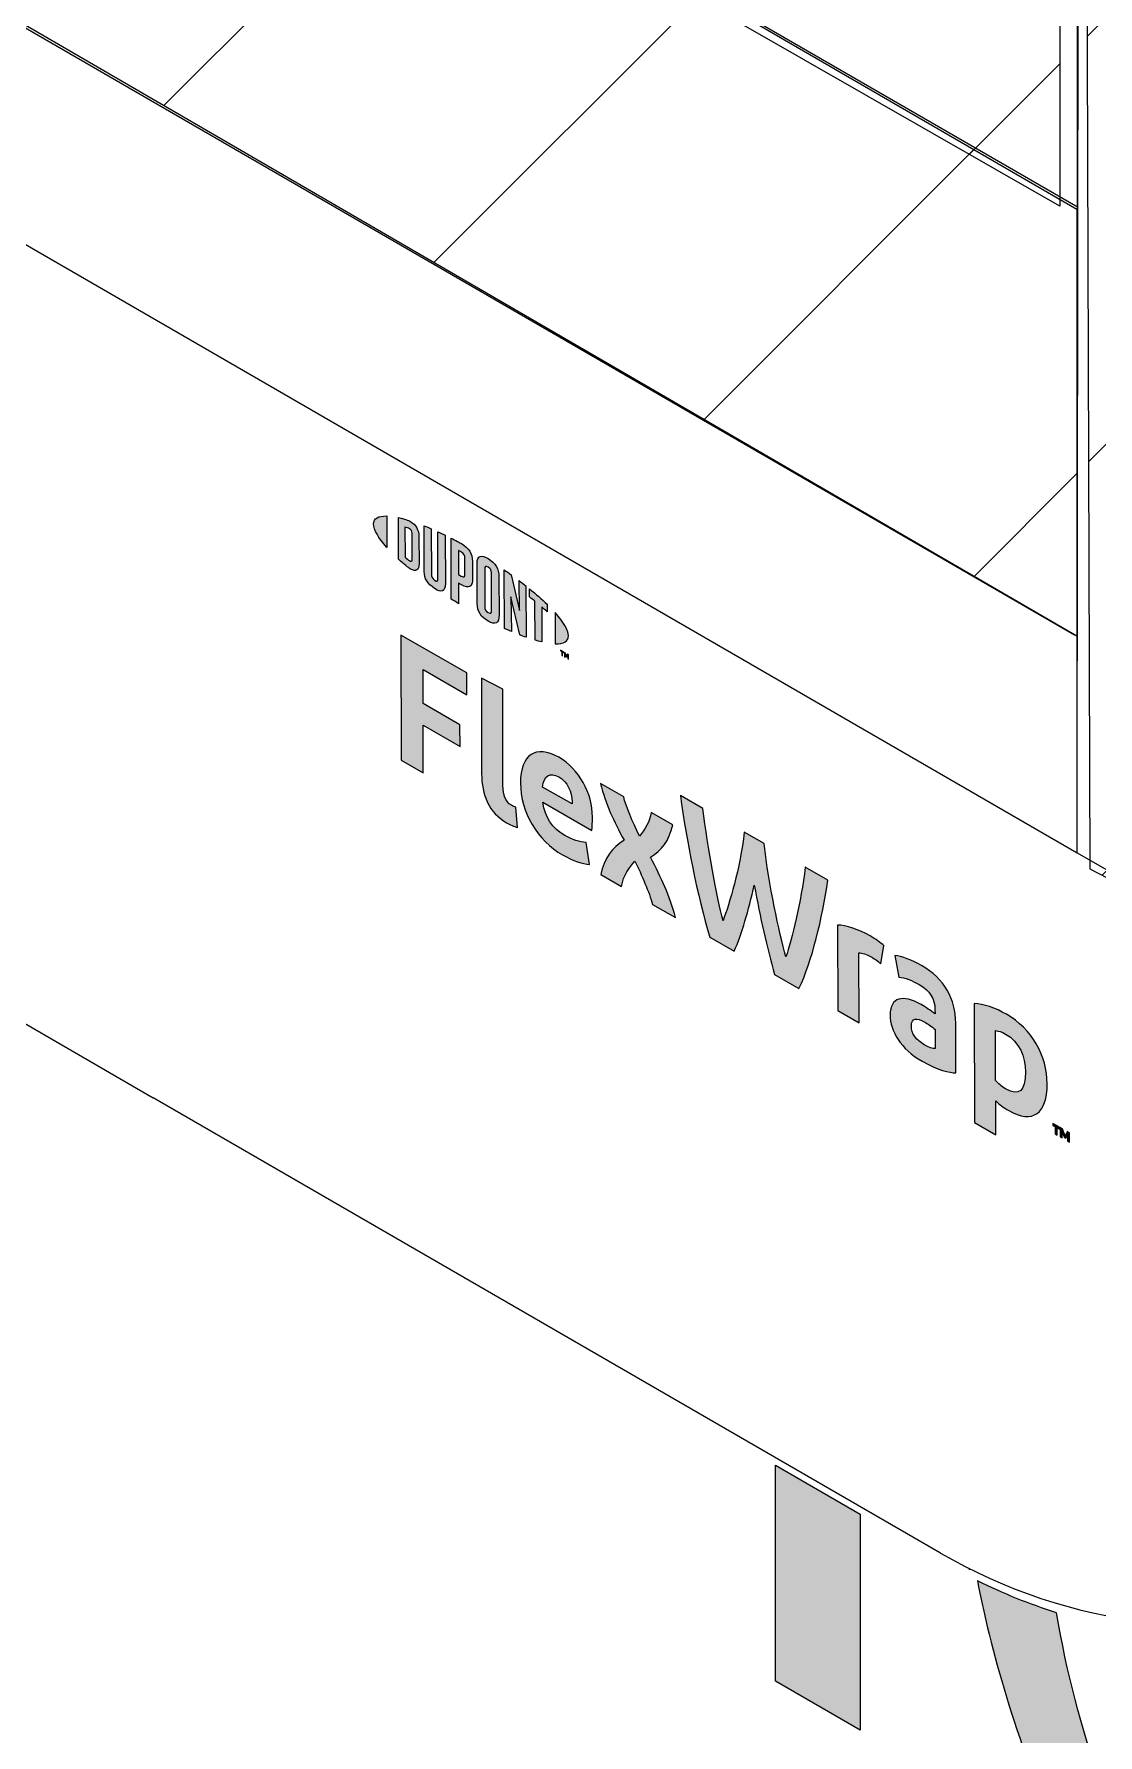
# Model space of a CAD drawing. Extents: x -1392 to 5791, y -3809 to 1722.
# Drawn here: x -172.2 to -136.9, y -1890.6 to -1834.3 of the extents above; entities that cross this region are included whole.
import ezdxf

# ---------------------------------------------------------------- set-up
doc = ezdxf.new("R2010")
doc.units = 0
doc.header["$MEASUREMENT"] = 0
for name, color, linetype, lineweight in [('G-ANNO-TTLB', 7, 'Continuous', 0), ('Layer 12', 7, 'Continuous', 0), ('TYVEK', 7, 'Continuous', 0), ('X-REF - TRACED', 7, 'Continuous', 0)]:
    doc.layers.add(name, color=color, linetype=linetype, lineweight=lineweight)
pattern_1 = [(45, (0, 0), (-7.071067, 7.07107), [])]

# ---------------------------------------------------------------- blocks, each defined once
blk = doc.blocks.new('Block_497')
at = {"layer": 'TYVEK', "true_color": 0x003b71, "transparency": 33554687}
h = blk.add_hatch(color=156, dxfattribs=at)
h.dxf.hatch_style = 2
edge = h.paths.add_edge_path()
edge.add_spline(control_points=[(-160.001, -1858.31), (-160.001, -1858.31), (-160.011, -1854.169), (-160.011, -1854.169), (-160.011, -1854.169), (-157.826, -1855.423), (-157.826, -1855.423), (-157.826, -1855.423), (-157.824, -1856.145), (-157.824, -1856.145), (-157.824, -1856.145), (-159.276, -1855.312), (-159.276, -1855.312), (-159.276, -1855.312), (-159.273, -1856.436), (-159.273, -1856.436), (-159.273, -1856.436), (-158.052, -1857.137), (-158.052, -1857.137), (-158.052, -1857.137), (-158.05, -1857.858), (-158.05, -1857.858), (-158.05, -1857.858), (-159.271, -1857.157), (-159.271, -1857.157), (-159.271, -1857.157), (-159.267, -1858.731), (-159.267, -1858.731), (-159.267, -1858.731), (-160.001, -1858.31), (-160.001, -1858.31)], knot_values=[0, 0, 0, 0, 1, 1, 1, 2, 2, 2, 3, 3, 3, 4, 4, 4, 5, 5, 5, 6, 6, 6, 7, 7, 7, 8, 8, 8, 9, 9, 9, 10, 10, 10, 10], degree=3, periodic=0)
h = blk.add_hatch(color=156, dxfattribs=at)
h.dxf.hatch_style = 2
edge = h.paths.add_edge_path()
edge.add_spline(control_points=[(-156.628, -1859.153), (-156.627, -1859.473), (-156.555, -1859.685), (-156.35, -1859.803), (-156.298, -1859.833), (-156.247, -1859.856), (-156.201, -1859.871), (-156.201, -1859.871), (-156.148, -1860.545), (-156.148, -1860.545), (-156.245, -1860.513), (-156.404, -1860.445), (-156.507, -1860.386), (-157.097, -1860.048), (-157.334, -1859.468), (-157.336, -1858.759), (-157.336, -1858.759), (-157.344, -1855.6), (-157.344, -1855.6), (-157.344, -1855.6), (-156.636, -1855.959), (-156.636, -1855.959), (-156.636, -1855.959), (-156.628, -1859.153), (-156.628, -1859.153)], knot_values=[0, 0, 0, 0, 1, 1, 1, 2, 2, 2, 3, 3, 3, 4, 4, 4, 5, 5, 5, 6, 6, 6, 7, 7, 7, 8, 8, 8, 8], degree=3, periodic=0)
h = blk.add_hatch(color=156, dxfattribs=at)
h.dxf.hatch_style = 2
edge = h.paths.add_edge_path()
edge.add_spline(control_points=[(-155.316, -1859.203), (-155.316, -1859.203), (-154.342, -1859.763), (-154.342, -1859.763), (-154.342, -1859.763), (-154.342, -1859.692), (-154.342, -1859.692), (-154.343, -1859.361), (-154.497, -1859.03), (-154.779, -1858.868), (-155.077, -1858.697), (-155.271, -1858.827), (-155.316, -1859.203)], knot_values=[0, 0, 0, 0, 1, 1, 1, 2, 2, 2, 3, 3, 3, 4, 4, 4, 4], degree=3, periodic=0)
edge = h.paths.add_edge_path()
edge.add_spline(control_points=[(-153.758, -1861.764), (-153.983, -1861.753), (-154.317, -1861.644), (-154.655, -1861.45), (-155.481, -1860.975), (-156.047, -1860.048), (-156.049, -1859.066), (-156.052, -1858.125), (-155.535, -1857.784), (-154.781, -1858.217), (-154.109, -1858.603), (-153.666, -1859.406), (-153.664, -1860.199), (-153.664, -1860.376), (-153.674, -1860.524), (-153.684, -1860.637), (-153.684, -1860.637), (-155.305, -1859.706), (-155.305, -1859.706), (-155.237, -1860.218), (-154.995, -1860.569), (-154.585, -1860.805), (-154.334, -1860.949), (-154.093, -1861.022), (-153.872, -1861.042), (-153.872, -1861.042), (-153.758, -1861.764), (-153.758, -1861.764)], knot_values=[0, 0, 0, 0, 1, 1, 1, 2, 2, 2, 3, 3, 3, 4, 4, 4, 5, 5, 5, 6, 6, 6, 7, 7, 7, 8, 8, 8, 9, 9, 9, 9], degree=3, periodic=0)
h = blk.add_hatch(color=156, dxfattribs=at)
h.dxf.hatch_style = 2
edge = h.paths.add_edge_path()
edge.add_spline(control_points=[(-152.617, -1860.965), (-152.962, -1860.33), (-153.235, -1859.766), (-153.396, -1859.083), (-153.396, -1859.083), (-152.631, -1859.522), (-152.631, -1859.522), (-152.564, -1859.827), (-152.337, -1860.358), (-152.111, -1860.825), (-151.922, -1860.609), (-151.758, -1860.354), (-151.723, -1860.043), (-151.723, -1860.043), (-151.005, -1860.456), (-151.005, -1860.456), (-151.137, -1860.994), (-151.361, -1861.297), (-151.745, -1861.531), (-151.375, -1862.222), (-151.122, -1862.781), (-150.91, -1863.529), (-150.91, -1863.529), (-151.675, -1863.09), (-151.675, -1863.09), (-151.783, -1862.697), (-152.041, -1862.106), (-152.257, -1861.657), (-152.451, -1861.87), (-152.635, -1862.119), (-152.706, -1862.498), (-152.706, -1862.498), (-153.393, -1862.103), (-153.393, -1862.103), (-153.267, -1861.561), (-153.027, -1861.227), (-152.617, -1860.965)], knot_values=[0, 0, 0, 0, 1, 1, 1, 2, 2, 2, 3, 3, 3, 4, 4, 4, 5, 5, 5, 6, 6, 6, 7, 7, 7, 8, 8, 8, 9, 9, 9, 10, 10, 10, 11, 11, 11, 12, 12, 12, 12], degree=3, periodic=0)
h = blk.add_hatch(color=156, dxfattribs=at)
h.dxf.hatch_style = 2
edge = h.paths.add_edge_path()
edge.add_spline(control_points=[(-146.616, -1861.859), (-146.616, -1861.859), (-145.867, -1862.289), (-145.867, -1862.289), (-146.059, -1863.555), (-146.393, -1864.988), (-146.827, -1865.873), (-146.827, -1865.873), (-147.632, -1865.411), (-147.632, -1865.411), (-147.885, -1864.527), (-148.113, -1863.528), (-148.305, -1862.449), (-148.498, -1863.307), (-148.716, -1864.05), (-148.971, -1864.642), (-148.971, -1864.642), (-149.777, -1864.179), (-149.777, -1864.179), (-150.19, -1862.808), (-150.558, -1860.972), (-150.751, -1859.485), (-150.751, -1859.485), (-150.007, -1859.912), (-150.007, -1859.912), (-149.845, -1861.251), (-149.554, -1862.818), (-149.342, -1863.631), (-149.123, -1863.066), (-148.783, -1861.902), (-148.637, -1860.698), (-148.637, -1860.698), (-147.981, -1861.075), (-147.981, -1861.075), (-147.824, -1862.453), (-147.487, -1864.005), (-147.26, -1864.827), (-147.056, -1864.253), (-146.767, -1863.019), (-146.616, -1861.859)], knot_values=[0, 0, 0, 0, 1, 1, 1, 2, 2, 2, 3, 3, 3, 4, 4, 4, 5, 5, 5, 6, 6, 6, 7, 7, 7, 8, 8, 8, 9, 9, 9, 10, 10, 10, 11, 11, 11, 12, 12, 12, 13, 13, 13, 13], degree=3, periodic=0)
h = blk.add_hatch(color=156, dxfattribs=at)
h.dxf.hatch_style = 2
edge = h.paths.add_edge_path()
edge.add_spline(control_points=[(-144.474, -1864.134), (-144.29, -1864.24), (-144.115, -1864.364), (-144.012, -1864.452), (-144.012, -1864.452), (-144.113, -1865.062), (-144.113, -1865.062), (-144.201, -1864.976), (-144.308, -1864.903), (-144.416, -1864.841), (-144.606, -1864.732), (-144.734, -1864.7), (-144.842, -1864.697), (-144.842, -1864.697), (-144.836, -1867.016), (-144.836, -1867.016), (-144.836, -1867.016), (-145.544, -1866.609), (-145.544, -1866.609), (-145.544, -1866.609), (-145.551, -1863.776), (-145.551, -1863.776), (-145.274, -1863.775), (-144.844, -1863.922), (-144.474, -1864.134)], knot_values=[0, 0, 0, 0, 1, 1, 1, 2, 2, 2, 3, 3, 3, 4, 4, 4, 5, 5, 5, 6, 6, 6, 7, 7, 7, 8, 8, 8, 8], degree=3, periodic=0)
h = blk.add_hatch(color=156, dxfattribs=at)
h.dxf.hatch_style = 2
edge = h.paths.add_edge_path()
edge.add_spline(control_points=[(-142.319, -1867.864), (-142.319, -1867.864), (-142.32, -1867.231), (-142.32, -1867.231), (-142.438, -1867.134), (-142.561, -1867.046), (-142.685, -1866.975), (-142.921, -1866.84), (-143.105, -1866.84), (-143.104, -1867.118), (-143.104, -1867.366), (-142.949, -1867.585), (-142.678, -1867.741), (-142.524, -1867.829), (-142.395, -1867.868), (-142.319, -1867.864)], knot_values=[0, 0, 0, 0, 1, 1, 1, 2, 2, 2, 3, 3, 3, 4, 4, 4, 5, 5, 5, 5], degree=3, periodic=0)
edge = h.paths.add_edge_path()
edge.add_spline(control_points=[(-142.748, -1868.285), (-143.451, -1867.882), (-143.806, -1867.282), (-143.807, -1866.75), (-143.808, -1866.164), (-143.394, -1866.06), (-142.778, -1866.407), (-142.634, -1866.49), (-142.45, -1866.619), (-142.321, -1866.717), (-142.321, -1866.717), (-142.322, -1866.575), (-142.322, -1866.575), (-142.323, -1866.214), (-142.503, -1865.939), (-142.846, -1865.742), (-143.072, -1865.612), (-143.313, -1865.515), (-143.523, -1865.495), (-143.523, -1865.495), (-143.653, -1864.783), (-143.653, -1864.783), (-143.433, -1864.803), (-143.079, -1864.935), (-142.766, -1865.115), (-142.012, -1865.548), (-141.636, -1866.224), (-141.634, -1867.023), (-141.634, -1867.023), (-141.63, -1868.667), (-141.63, -1868.667), (-141.84, -1868.671), (-142.235, -1868.58), (-142.748, -1868.285)], knot_values=[0, 0, 0, 0, 1, 1, 1, 2, 2, 2, 3, 3, 3, 4, 4, 4, 5, 5, 5, 6, 6, 6, 7, 7, 7, 8, 8, 8, 9, 9, 9, 10, 10, 10, 11, 11, 11, 11], degree=3, periodic=0)
h = blk.add_hatch(color=156, dxfattribs=at)
h.dxf.hatch_style = 2
edge = h.paths.add_edge_path()
edge.add_spline(control_points=[(-139.984, -1869.199), (-139.533, -1869.458), (-139.323, -1869.259), (-139.325, -1868.65), (-139.326, -1868.117), (-139.522, -1867.651), (-139.989, -1867.383), (-140.117, -1867.309), (-140.209, -1867.285), (-140.317, -1867.271), (-140.317, -1867.271), (-140.313, -1868.927), (-140.313, -1868.927), (-140.215, -1869.031), (-140.133, -1869.113), (-139.984, -1869.199)], knot_values=[0, 0, 0, 0, 1, 1, 1, 2, 2, 2, 3, 3, 3, 4, 4, 4, 5, 5, 5, 5], degree=3, periodic=0)
edge = h.paths.add_edge_path()
edge.add_spline(control_points=[(-139.88, -1869.92), (-140.06, -1869.817), (-140.183, -1869.723), (-140.311, -1869.596), (-140.311, -1869.596), (-140.309, -1870.72), (-140.309, -1870.72), (-140.309, -1870.72), (-141.011, -1870.316), (-141.011, -1870.316), (-141.011, -1870.316), (-141.021, -1866.37), (-141.021, -1866.37), (-140.729, -1866.385), (-140.319, -1866.52), (-139.955, -1866.729), (-139.113, -1867.212), (-138.609, -1868.092), (-138.607, -1869.038), (-138.604, -1870.009), (-139.08, -1870.379), (-139.88, -1869.92)], knot_values=[0, 0, 0, 0, 1, 1, 1, 2, 2, 2, 3, 3, 3, 4, 4, 4, 5, 5, 5, 6, 6, 6, 7, 7, 7, 7], degree=3, periodic=0)
h = blk.add_hatch(color=156, dxfattribs=at)
h.dxf.hatch_style = 2
edge = h.paths.add_edge_path()
edge.add_spline(control_points=[(-138.099, -1870.525), (-138.072, -1870.612), (-138.048, -1870.679), (-138.016, -1870.75), (-137.986, -1870.714), (-137.965, -1870.674), (-137.94, -1870.616), (-137.94, -1870.616), (-137.866, -1870.659), (-137.866, -1870.659), (-137.866, -1870.659), (-137.865, -1870.964), (-137.865, -1870.964), (-137.865, -1870.964), (-137.93, -1870.928), (-137.93, -1870.928), (-137.93, -1870.928), (-137.93, -1870.787), (-137.93, -1870.787), (-137.93, -1870.787), (-137.927, -1870.741), (-137.927, -1870.741), (-137.947, -1870.775), (-137.972, -1870.809), (-137.993, -1870.835), (-137.993, -1870.835), (-138.042, -1870.807), (-138.042, -1870.807), (-138.065, -1870.755), (-138.089, -1870.691), (-138.111, -1870.632), (-138.111, -1870.632), (-138.108, -1870.684), (-138.108, -1870.684), (-138.108, -1870.684), (-138.107, -1870.825), (-138.107, -1870.825), (-138.107, -1870.825), (-138.172, -1870.789), (-138.172, -1870.789), (-138.172, -1870.789), (-138.172, -1870.483), (-138.172, -1870.483), (-138.172, -1870.483), (-138.099, -1870.525), (-138.099, -1870.525)], knot_values=[0, 0, 0, 0, 1, 1, 1, 2, 2, 2, 3, 3, 3, 4, 4, 4, 5, 5, 5, 6, 6, 6, 7, 7, 7, 8, 8, 8, 9, 9, 9, 10, 10, 10, 11, 11, 11, 12, 12, 12, 13, 13, 13, 14, 14, 14, 15, 15, 15, 15], degree=3, periodic=0)
edge = h.paths.add_edge_path()
edge.add_spline(control_points=[(-138.345, -1870.451), (-138.345, -1870.451), (-138.416, -1870.41), (-138.416, -1870.41), (-138.416, -1870.41), (-138.416, -1870.343), (-138.416, -1870.343), (-138.416, -1870.343), (-138.202, -1870.466), (-138.202, -1870.466), (-138.202, -1870.466), (-138.202, -1870.534), (-138.202, -1870.534), (-138.202, -1870.534), (-138.273, -1870.493), (-138.273, -1870.493), (-138.273, -1870.493), (-138.273, -1870.731), (-138.273, -1870.731), (-138.273, -1870.731), (-138.344, -1870.69), (-138.344, -1870.69), (-138.344, -1870.69), (-138.345, -1870.451), (-138.345, -1870.451)], knot_values=[0, 0, 0, 0, 1, 1, 1, 2, 2, 2, 3, 3, 3, 4, 4, 4, 5, 5, 5, 6, 6, 6, 7, 7, 7, 8, 8, 8, 8], degree=3, periodic=0)
at = {"layer": 'TYVEK'}
for points, knots in [([(-160.001, -1858.31), (-160.001, -1858.31), (-160.011, -1854.169), (-160.011, -1854.169), (-160.011, -1854.169), (-157.826, -1855.423), (-157.826, -1855.423), (-157.826, -1855.423), (-157.824, -1856.145), (-157.824, -1856.145), (-157.824, -1856.145), (-159.276, -1855.312), (-159.276, -1855.312), (-159.276, -1855.312), (-159.273, -1856.436), (-159.273, -1856.436), (-159.273, -1856.436), (-158.052, -1857.137), (-158.052, -1857.137), (-158.052, -1857.137), (-158.05, -1857.858), (-158.05, -1857.858), (-158.05, -1857.858), (-159.271, -1857.157), (-159.271, -1857.157), (-159.271, -1857.157), (-159.267, -1858.731), (-159.267, -1858.731), (-159.267, -1858.731), (-160.001, -1858.31), (-160.001, -1858.31)], [0, 0, 0, 0, 1, 1, 1, 2, 2, 2, 3, 3, 3, 4, 4, 4, 5, 5, 5, 6, 6, 6, 7, 7, 7, 8, 8, 8, 9, 9, 9, 10, 10, 10, 10]), ([(-156.628, -1859.153), (-156.627, -1859.473), (-156.555, -1859.685), (-156.35, -1859.803), (-156.298, -1859.833), (-156.247, -1859.856), (-156.201, -1859.871), (-156.201, -1859.871), (-156.148, -1860.545), (-156.148, -1860.545), (-156.245, -1860.513), (-156.404, -1860.445), (-156.507, -1860.386), (-157.097, -1860.048), (-157.334, -1859.468), (-157.336, -1858.759), (-157.336, -1858.759), (-157.344, -1855.6), (-157.344, -1855.6), (-157.344, -1855.6), (-156.636, -1855.959), (-156.636, -1855.959), (-156.636, -1855.959), (-156.628, -1859.153), (-156.628, -1859.153)], [0, 0, 0, 0, 1, 1, 1, 2, 2, 2, 3, 3, 3, 4, 4, 4, 5, 5, 5, 6, 6, 6, 7, 7, 7, 8, 8, 8, 8]), ([(-153.758, -1861.764), (-153.983, -1861.753), (-154.317, -1861.644), (-154.655, -1861.45), (-155.481, -1860.975), (-156.047, -1860.048), (-156.049, -1859.066), (-156.052, -1858.125), (-155.535, -1857.784), (-154.781, -1858.217), (-154.109, -1858.603), (-153.666, -1859.406), (-153.664, -1860.199), (-153.664, -1860.376), (-153.674, -1860.524), (-153.684, -1860.637), (-153.684, -1860.637), (-155.305, -1859.706), (-155.305, -1859.706), (-155.237, -1860.218), (-154.995, -1860.569), (-154.585, -1860.805), (-154.334, -1860.949), (-154.093, -1861.022), (-153.872, -1861.042), (-153.872, -1861.042), (-153.758, -1861.764), (-153.758, -1861.764)], [0, 0, 0, 0, 1, 1, 1, 2, 2, 2, 3, 3, 3, 4, 4, 4, 5, 5, 5, 6, 6, 6, 7, 7, 7, 8, 8, 8, 9, 9, 9, 9]), ([(-155.316, -1859.203), (-155.316, -1859.203), (-154.342, -1859.763), (-154.342, -1859.763), (-154.342, -1859.763), (-154.342, -1859.692), (-154.342, -1859.692), (-154.343, -1859.361), (-154.497, -1859.03), (-154.779, -1858.868), (-155.077, -1858.697), (-155.271, -1858.827), (-155.316, -1859.203)], [0, 0, 0, 0, 1, 1, 1, 2, 2, 2, 3, 3, 3, 4, 4, 4, 4]), ([(-152.617, -1860.965), (-152.962, -1860.33), (-153.235, -1859.766), (-153.396, -1859.083), (-153.396, -1859.083), (-152.631, -1859.522), (-152.631, -1859.522), (-152.564, -1859.827), (-152.337, -1860.358), (-152.111, -1860.825), (-151.922, -1860.609), (-151.758, -1860.354), (-151.723, -1860.043), (-151.723, -1860.043), (-151.005, -1860.456), (-151.005, -1860.456), (-151.137, -1860.994), (-151.361, -1861.297), (-151.745, -1861.531), (-151.375, -1862.222), (-151.122, -1862.781), (-150.91, -1863.529), (-150.91, -1863.529), (-151.675, -1863.09), (-151.675, -1863.09), (-151.783, -1862.697), (-152.041, -1862.106), (-152.257, -1861.657), (-152.451, -1861.87), (-152.635, -1862.119), (-152.706, -1862.498), (-152.706, -1862.498), (-153.393, -1862.103), (-153.393, -1862.103), (-153.267, -1861.561), (-153.027, -1861.227), (-152.617, -1860.965)], [0, 0, 0, 0, 1, 1, 1, 2, 2, 2, 3, 3, 3, 4, 4, 4, 5, 5, 5, 6, 6, 6, 7, 7, 7, 8, 8, 8, 9, 9, 9, 10, 10, 10, 11, 11, 11, 12, 12, 12, 12]), ([(-146.616, -1861.859), (-146.616, -1861.859), (-145.867, -1862.289), (-145.867, -1862.289), (-146.059, -1863.555), (-146.393, -1864.988), (-146.827, -1865.873), (-146.827, -1865.873), (-147.632, -1865.411), (-147.632, -1865.411), (-147.885, -1864.527), (-148.113, -1863.528), (-148.305, -1862.449), (-148.498, -1863.307), (-148.716, -1864.05), (-148.971, -1864.642), (-148.971, -1864.642), (-149.777, -1864.179), (-149.777, -1864.179), (-150.19, -1862.808), (-150.558, -1860.972), (-150.751, -1859.485), (-150.751, -1859.485), (-150.007, -1859.912), (-150.007, -1859.912), (-149.845, -1861.251), (-149.554, -1862.818), (-149.342, -1863.631), (-149.123, -1863.066), (-148.783, -1861.902), (-148.637, -1860.698), (-148.637, -1860.698), (-147.981, -1861.075), (-147.981, -1861.075), (-147.824, -1862.453), (-147.487, -1864.005), (-147.26, -1864.827), (-147.056, -1864.253), (-146.767, -1863.019), (-146.616, -1861.859)], [0, 0, 0, 0, 1, 1, 1, 2, 2, 2, 3, 3, 3, 4, 4, 4, 5, 5, 5, 6, 6, 6, 7, 7, 7, 8, 8, 8, 9, 9, 9, 10, 10, 10, 11, 11, 11, 12, 12, 12, 13, 13, 13, 13]), ([(-144.474, -1864.134), (-144.29, -1864.24), (-144.115, -1864.364), (-144.012, -1864.452), (-144.012, -1864.452), (-144.113, -1865.062), (-144.113, -1865.062), (-144.201, -1864.976), (-144.308, -1864.903), (-144.416, -1864.841), (-144.606, -1864.732), (-144.734, -1864.7), (-144.842, -1864.697), (-144.842, -1864.697), (-144.836, -1867.016), (-144.836, -1867.016), (-144.836, -1867.016), (-145.544, -1866.609), (-145.544, -1866.609), (-145.544, -1866.609), (-145.551, -1863.776), (-145.551, -1863.776), (-145.274, -1863.775), (-144.844, -1863.922), (-144.474, -1864.134)], [0, 0, 0, 0, 1, 1, 1, 2, 2, 2, 3, 3, 3, 4, 4, 4, 5, 5, 5, 6, 6, 6, 7, 7, 7, 8, 8, 8, 8]), ([(-142.748, -1868.285), (-143.451, -1867.882), (-143.806, -1867.282), (-143.807, -1866.75), (-143.808, -1866.164), (-143.394, -1866.06), (-142.778, -1866.407), (-142.634, -1866.49), (-142.45, -1866.619), (-142.321, -1866.717), (-142.321, -1866.717), (-142.322, -1866.575), (-142.322, -1866.575), (-142.323, -1866.214), (-142.503, -1865.939), (-142.846, -1865.742), (-143.072, -1865.612), (-143.313, -1865.515), (-143.523, -1865.495), (-143.523, -1865.495), (-143.653, -1864.783), (-143.653, -1864.783), (-143.433, -1864.803), (-143.079, -1864.935), (-142.766, -1865.115), (-142.012, -1865.548), (-141.636, -1866.224), (-141.634, -1867.023), (-141.634, -1867.023), (-141.63, -1868.667), (-141.63, -1868.667), (-141.84, -1868.671), (-142.235, -1868.58), (-142.748, -1868.285)], [0, 0, 0, 0, 1, 1, 1, 2, 2, 2, 3, 3, 3, 4, 4, 4, 5, 5, 5, 6, 6, 6, 7, 7, 7, 8, 8, 8, 9, 9, 9, 10, 10, 10, 11, 11, 11, 11]), ([(-139.88, -1869.92), (-140.06, -1869.817), (-140.183, -1869.723), (-140.311, -1869.596), (-140.311, -1869.596), (-140.309, -1870.72), (-140.309, -1870.72), (-140.309, -1870.72), (-141.011, -1870.316), (-141.011, -1870.316), (-141.011, -1870.316), (-141.021, -1866.37), (-141.021, -1866.37), (-140.729, -1866.385), (-140.319, -1866.52), (-139.955, -1866.729), (-139.113, -1867.212), (-138.609, -1868.092), (-138.607, -1869.038), (-138.604, -1870.009), (-139.08, -1870.379), (-139.88, -1869.92)], [0, 0, 0, 0, 1, 1, 1, 2, 2, 2, 3, 3, 3, 4, 4, 4, 5, 5, 5, 6, 6, 6, 7, 7, 7, 7]), ([(-142.319, -1867.864), (-142.319, -1867.864), (-142.32, -1867.231), (-142.32, -1867.231), (-142.438, -1867.134), (-142.561, -1867.046), (-142.685, -1866.975), (-142.921, -1866.84), (-143.105, -1866.84), (-143.104, -1867.118), (-143.104, -1867.366), (-142.949, -1867.585), (-142.678, -1867.741), (-142.524, -1867.829), (-142.395, -1867.868), (-142.319, -1867.864)], [0, 0, 0, 0, 1, 1, 1, 2, 2, 2, 3, 3, 3, 4, 4, 4, 5, 5, 5, 5]), ([(-139.984, -1869.199), (-139.533, -1869.458), (-139.323, -1869.259), (-139.325, -1868.65), (-139.326, -1868.117), (-139.522, -1867.651), (-139.989, -1867.383), (-140.117, -1867.309), (-140.209, -1867.285), (-140.317, -1867.271), (-140.317, -1867.271), (-140.313, -1868.927), (-140.313, -1868.927), (-140.215, -1869.031), (-140.133, -1869.113), (-139.984, -1869.199)], [0, 0, 0, 0, 1, 1, 1, 2, 2, 2, 3, 3, 3, 4, 4, 4, 5, 5, 5, 5]), ([(-138.345, -1870.451), (-138.345, -1870.451), (-138.416, -1870.41), (-138.416, -1870.41), (-138.416, -1870.41), (-138.416, -1870.343), (-138.416, -1870.343), (-138.416, -1870.343), (-138.202, -1870.466), (-138.202, -1870.466), (-138.202, -1870.466), (-138.202, -1870.534), (-138.202, -1870.534), (-138.202, -1870.534), (-138.273, -1870.493), (-138.273, -1870.493), (-138.273, -1870.493), (-138.273, -1870.731), (-138.273, -1870.731), (-138.273, -1870.731), (-138.344, -1870.69), (-138.344, -1870.69), (-138.344, -1870.69), (-138.345, -1870.451), (-138.345, -1870.451)], [0, 0, 0, 0, 1, 1, 1, 2, 2, 2, 3, 3, 3, 4, 4, 4, 5, 5, 5, 6, 6, 6, 7, 7, 7, 8, 8, 8, 8]), ([(-138.099, -1870.525), (-138.072, -1870.612), (-138.048, -1870.679), (-138.016, -1870.75), (-137.986, -1870.714), (-137.965, -1870.674), (-137.94, -1870.616), (-137.94, -1870.616), (-137.866, -1870.659), (-137.866, -1870.659), (-137.866, -1870.659), (-137.865, -1870.964), (-137.865, -1870.964), (-137.865, -1870.964), (-137.93, -1870.928), (-137.93, -1870.928), (-137.93, -1870.928), (-137.93, -1870.787), (-137.93, -1870.787), (-137.93, -1870.787), (-137.927, -1870.741), (-137.927, -1870.741), (-137.947, -1870.775), (-137.972, -1870.809), (-137.993, -1870.835), (-137.993, -1870.835), (-138.042, -1870.807), (-138.042, -1870.807), (-138.065, -1870.755), (-138.089, -1870.691), (-138.111, -1870.632), (-138.111, -1870.632), (-138.108, -1870.684), (-138.108, -1870.684), (-138.108, -1870.684), (-138.107, -1870.825), (-138.107, -1870.825), (-138.107, -1870.825), (-138.172, -1870.789), (-138.172, -1870.789), (-138.172, -1870.789), (-138.172, -1870.483), (-138.172, -1870.483), (-138.172, -1870.483), (-138.099, -1870.525), (-138.099, -1870.525)], [0, 0, 0, 0, 1, 1, 1, 2, 2, 2, 3, 3, 3, 4, 4, 4, 5, 5, 5, 6, 6, 6, 7, 7, 7, 8, 8, 8, 9, 9, 9, 10, 10, 10, 11, 11, 11, 12, 12, 12, 13, 13, 13, 14, 14, 14, 15, 15, 15, 15])]:
    blk.add_open_spline(points, degree=3, knots=knots, dxfattribs=at)
blk = doc.blocks.new('Block_498')
at = {"layer": 'TYVEK', "true_color": 0x003b71, "transparency": 33554687}
h = blk.add_hatch(color=156, dxfattribs=at)
h.dxf.hatch_style = 2
edge = h.paths.add_edge_path()
edge.add_spline(control_points=[(-160.913, -1850.49), (-160.913, -1850.681), (-160.752, -1850.951), (-160.472, -1851.265), (-160.472, -1851.265), (-160.475, -1850.225), (-160.475, -1850.225), (-160.754, -1850.217), (-160.914, -1850.302), (-160.913, -1850.49)], knot_values=[0, 0, 0, 0, 1, 1, 1, 2, 2, 2, 3, 3, 3, 3], degree=3, periodic=0)
h = blk.add_hatch(color=156, dxfattribs=at)
h.dxf.hatch_style = 2
edge = h.paths.add_edge_path()
edge.add_spline(control_points=[(-159.632, -1851.65), (-159.632, -1851.73), (-159.673, -1851.733), (-159.723, -1851.704), (-159.762, -1851.682), (-159.821, -1851.632), (-159.87, -1851.588), (-159.87, -1851.588), (-159.873, -1850.594), (-159.873, -1850.594), (-159.824, -1850.607), (-159.764, -1850.625), (-159.726, -1850.648), (-159.676, -1850.676), (-159.634, -1850.727), (-159.634, -1850.806), (-159.634, -1850.806), (-159.632, -1851.65), (-159.632, -1851.65)], knot_values=[0, 0, 0, 0, 1, 1, 1, 2, 2, 2, 3, 3, 3, 4, 4, 4, 5, 5, 5, 6, 6, 6, 6], degree=3, periodic=0)
edge = h.paths.add_edge_path()
edge.add_spline(control_points=[(-159.694, -1850.406), (-159.772, -1850.362), (-159.884, -1850.324), (-160.088, -1850.279), (-160.088, -1850.279), (-160.085, -1851.657), (-160.085, -1851.657), (-159.905, -1851.823), (-159.768, -1851.938), (-159.69, -1851.983), (-159.51, -1852.086), (-159.409, -1852.017), (-159.409, -1851.814), (-159.409, -1851.814), (-159.411, -1850.899), (-159.411, -1850.899), (-159.412, -1850.695), (-159.514, -1850.51), (-159.694, -1850.406)], knot_values=[0, 0, 0, 0, 1, 1, 1, 2, 2, 2, 3, 3, 3, 4, 4, 4, 5, 5, 5, 6, 6, 6, 6], degree=3, periodic=0)
h = blk.add_hatch(color=156, dxfattribs=at)
h.dxf.hatch_style = 2
edge = h.paths.add_edge_path()
edge.add_spline(control_points=[(-158.781, -1852.3), (-158.781, -1852.38), (-158.805, -1852.416), (-158.891, -1852.355), (-158.976, -1852.294), (-158.999, -1852.24), (-158.999, -1852.145), (-158.999, -1852.145), (-159.003, -1850.646), (-159.003, -1850.646), (-159.059, -1850.621), (-159.185, -1850.569), (-159.238, -1850.547), (-159.238, -1850.547), (-159.235, -1852.063), (-159.235, -1852.063), (-159.234, -1852.305), (-159.132, -1852.458), (-158.891, -1852.629), (-158.67, -1852.785), (-158.535, -1852.733), (-158.536, -1852.465), (-158.536, -1852.465), (-158.539, -1850.862), (-158.539, -1850.862), (-158.586, -1850.839), (-158.737, -1850.767), (-158.785, -1850.745), (-158.785, -1850.745), (-158.781, -1852.3), (-158.781, -1852.3)], knot_values=[0, 0, 0, 0, 1, 1, 1, 2, 2, 2, 3, 3, 3, 4, 4, 4, 5, 5, 5, 6, 6, 6, 7, 7, 7, 8, 8, 8, 9, 9, 9, 10, 10, 10, 10], degree=3, periodic=0)
h = blk.add_hatch(color=156, dxfattribs=at)
h.dxf.hatch_style = 2
edge = h.paths.add_edge_path()
edge.add_spline(control_points=[(-157.887, -1852.156), (-157.887, -1852.243), (-157.913, -1852.271), (-158.013, -1852.214), (-158.013, -1852.214), (-158.099, -1852.165), (-158.099, -1852.165), (-158.099, -1852.165), (-158.101, -1851.369), (-158.101, -1851.369), (-158.063, -1851.388), (-158.042, -1851.4), (-158.019, -1851.413), (-157.911, -1851.475), (-157.888, -1851.535), (-157.888, -1851.624), (-157.888, -1851.624), (-157.887, -1852.156), (-157.887, -1852.156)], knot_values=[0, 0, 0, 0, 1, 1, 1, 2, 2, 2, 3, 3, 3, 4, 4, 4, 5, 5, 5, 6, 6, 6, 6], degree=3, periodic=0)
edge = h.paths.add_edge_path()
edge.add_spline(control_points=[(-158.005, -1851.139), (-158.048, -1851.115), (-158.204, -1851.031), (-158.347, -1850.959), (-158.347, -1850.959), (-158.343, -1852.977), (-158.343, -1852.977), (-158.294, -1853.008), (-158.166, -1853.089), (-158.097, -1853.131), (-158.097, -1853.131), (-158.098, -1852.446), (-158.098, -1852.446), (-158.098, -1852.446), (-158.002, -1852.501), (-158.002, -1852.501), (-157.744, -1852.648), (-157.638, -1852.576), (-157.638, -1852.32), (-157.638, -1852.32), (-157.64, -1851.725), (-157.64, -1851.725), (-157.64, -1851.474), (-157.761, -1851.28), (-158.005, -1851.139)], knot_values=[0, 0, 0, 0, 1, 1, 1, 2, 2, 2, 3, 3, 3, 4, 4, 4, 5, 5, 5, 6, 6, 6, 7, 7, 7, 8, 8, 8, 8], degree=3, periodic=0)
h = blk.add_hatch(color=156, dxfattribs=at)
h.dxf.hatch_style = 2
edge = h.paths.add_edge_path()
edge.add_spline(control_points=[(-157.007, -1853.365), (-157.006, -1853.445), (-157.029, -1853.473), (-157.116, -1853.426), (-157.206, -1853.377), (-157.23, -1853.319), (-157.231, -1853.236), (-157.231, -1853.236), (-157.234, -1851.978), (-157.234, -1851.978), (-157.234, -1851.895), (-157.21, -1851.863), (-157.12, -1851.918), (-157.033, -1851.971), (-157.01, -1852.027), (-157.01, -1852.107), (-157.01, -1852.107), (-157.007, -1853.365), (-157.007, -1853.365)], knot_values=[0, 0, 0, 0, 1, 1, 1, 2, 2, 2, 3, 3, 3, 4, 4, 4, 5, 5, 5, 6, 6, 6, 6], degree=3, periodic=0)
edge = h.paths.add_edge_path()
edge.add_spline(control_points=[(-157.121, -1851.636), (-157.349, -1851.492), (-157.484, -1851.53), (-157.484, -1851.796), (-157.484, -1851.796), (-157.48, -1853.116), (-157.48, -1853.116), (-157.48, -1853.397), (-157.356, -1853.583), (-157.116, -1853.709), (-156.88, -1853.833), (-156.757, -1853.8), (-156.758, -1853.502), (-156.758, -1853.502), (-156.761, -1852.241), (-156.761, -1852.241), (-156.762, -1851.957), (-156.873, -1851.792), (-157.121, -1851.636)], knot_values=[0, 0, 0, 0, 1, 1, 1, 2, 2, 2, 3, 3, 3, 4, 4, 4, 5, 5, 5, 6, 6, 6, 6], degree=3, periodic=0)
h = blk.add_hatch(color=156, dxfattribs=at)
h.dxf.hatch_style = 2
edge = h.paths.add_edge_path()
edge.add_spline(control_points=[(-156.077, -1853.358), (-156.077, -1853.358), (-156.352, -1852.175), (-156.352, -1852.175), (-156.427, -1852.121), (-156.516, -1852.058), (-156.585, -1852.011), (-156.585, -1852.011), (-156.581, -1853.948), (-156.581, -1853.948), (-156.532, -1853.971), (-156.408, -1854.025), (-156.344, -1854.053), (-156.344, -1854.053), (-156.366, -1852.9), (-156.366, -1852.9), (-156.366, -1852.9), (-156.075, -1854.163), (-156.075, -1854.163), (-156.014, -1854.187), (-155.924, -1854.22), (-155.865, -1854.241), (-155.865, -1854.241), (-155.869, -1852.539), (-155.869, -1852.539), (-155.931, -1852.49), (-156.043, -1852.404), (-156.096, -1852.364), (-156.096, -1852.364), (-156.077, -1853.358), (-156.077, -1853.358)], knot_values=[0, 0, 0, 0, 1, 1, 1, 2, 2, 2, 3, 3, 3, 4, 4, 4, 5, 5, 5, 6, 6, 6, 7, 7, 7, 8, 8, 8, 9, 9, 9, 10, 10, 10, 10], degree=3, periodic=0)
h = blk.add_hatch(color=156, dxfattribs=at)
h.dxf.hatch_style = 2
edge = h.paths.add_edge_path()
edge.add_spline(control_points=[(-155.747, -1852.907), (-155.686, -1852.954), (-155.626, -1853.003), (-155.568, -1853.051), (-155.568, -1853.051), (-155.564, -1854.339), (-155.564, -1854.339), (-155.511, -1854.355), (-155.411, -1854.382), (-155.344, -1854.398), (-155.344, -1854.398), (-155.347, -1853.238), (-155.347, -1853.238), (-155.283, -1853.294), (-155.223, -1853.348), (-155.168, -1853.398), (-155.168, -1853.398), (-155.168, -1853.149), (-155.168, -1853.149), (-155.342, -1852.979), (-155.529, -1852.815), (-155.748, -1852.637), (-155.748, -1852.637), (-155.747, -1852.907), (-155.747, -1852.907)], knot_values=[0, 0, 0, 0, 1, 1, 1, 2, 2, 2, 3, 3, 3, 4, 4, 4, 5, 5, 5, 6, 6, 6, 7, 7, 7, 8, 8, 8, 8], degree=3, periodic=0)
h = blk.add_hatch(color=156, dxfattribs=at)
h.dxf.hatch_style = 2
edge = h.paths.add_edge_path()
edge.add_spline(control_points=[(-154.462, -1854.194), (-154.462, -1854.385), (-154.622, -1854.471), (-154.901, -1854.463), (-154.901, -1854.463), (-154.904, -1853.423), (-154.904, -1853.423), (-154.624, -1853.736), (-154.463, -1854.005), (-154.462, -1854.194)], knot_values=[0, 0, 0, 0, 1, 1, 1, 2, 2, 2, 3, 3, 3, 3], degree=3, periodic=0)
h = blk.add_hatch(color=156, dxfattribs=at)
h.dxf.hatch_style = 2
edge = h.paths.add_edge_path()
edge.add_spline(control_points=[(-154.592, -1854.745), (-154.592, -1854.745), (-154.565, -1854.76), (-154.565, -1854.76), (-154.565, -1854.76), (-154.526, -1854.854), (-154.526, -1854.854), (-154.526, -1854.854), (-154.487, -1854.805), (-154.487, -1854.805), (-154.487, -1854.805), (-154.461, -1854.82), (-154.461, -1854.82), (-154.461, -1854.82), (-154.46, -1854.97), (-154.46, -1854.97), (-154.46, -1854.97), (-154.484, -1854.956), (-154.484, -1854.956), (-154.484, -1854.956), (-154.485, -1854.849), (-154.485, -1854.849), (-154.485, -1854.849), (-154.525, -1854.898), (-154.525, -1854.898), (-154.525, -1854.898), (-154.527, -1854.896), (-154.527, -1854.896), (-154.527, -1854.896), (-154.567, -1854.802), (-154.567, -1854.802), (-154.567, -1854.802), (-154.567, -1854.908), (-154.567, -1854.908), (-154.567, -1854.908), (-154.591, -1854.895), (-154.591, -1854.895), (-154.591, -1854.895), (-154.592, -1854.745), (-154.592, -1854.745)], knot_values=[0, 0, 0, 0, 1, 1, 1, 2, 2, 2, 3, 3, 3, 4, 4, 4, 5, 5, 5, 6, 6, 6, 7, 7, 7, 8, 8, 8, 9, 9, 9, 10, 10, 10, 11, 11, 11, 12, 12, 12, 13, 13, 13, 13], degree=3, periodic=0)
edge = h.paths.add_edge_path()
edge.add_spline(control_points=[(-154.684, -1854.718), (-154.684, -1854.718), (-154.724, -1854.695), (-154.724, -1854.695), (-154.724, -1854.695), (-154.724, -1854.668), (-154.724, -1854.668), (-154.724, -1854.668), (-154.619, -1854.729), (-154.619, -1854.729), (-154.619, -1854.729), (-154.619, -1854.755), (-154.619, -1854.755), (-154.619, -1854.755), (-154.659, -1854.732), (-154.659, -1854.732), (-154.659, -1854.732), (-154.659, -1854.856), (-154.659, -1854.856), (-154.659, -1854.856), (-154.684, -1854.841), (-154.684, -1854.841), (-154.684, -1854.841), (-154.684, -1854.718), (-154.684, -1854.718)], knot_values=[0, 0, 0, 0, 1, 1, 1, 2, 2, 2, 3, 3, 3, 4, 4, 4, 5, 5, 5, 6, 6, 6, 7, 7, 7, 8, 8, 8, 8], degree=3, periodic=0)
at = {"layer": 'TYVEK'}
for points, knots in [([(-160.913, -1850.49), (-160.913, -1850.681), (-160.752, -1850.951), (-160.472, -1851.265), (-160.472, -1851.265), (-160.475, -1850.225), (-160.475, -1850.225), (-160.754, -1850.217), (-160.914, -1850.302), (-160.913, -1850.49)], [0, 0, 0, 0, 1, 1, 1, 2, 2, 2, 3, 3, 3, 3]), ([(-159.694, -1850.406), (-159.772, -1850.362), (-159.884, -1850.324), (-160.088, -1850.279), (-160.088, -1850.279), (-160.085, -1851.657), (-160.085, -1851.657), (-159.905, -1851.823), (-159.768, -1851.938), (-159.69, -1851.983), (-159.51, -1852.086), (-159.409, -1852.017), (-159.409, -1851.814), (-159.409, -1851.814), (-159.411, -1850.899), (-159.411, -1850.899), (-159.412, -1850.695), (-159.514, -1850.51), (-159.694, -1850.406)], [0, 0, 0, 0, 1, 1, 1, 2, 2, 2, 3, 3, 3, 4, 4, 4, 5, 5, 5, 6, 6, 6, 6]), ([(-159.632, -1851.65), (-159.632, -1851.73), (-159.673, -1851.733), (-159.723, -1851.704), (-159.762, -1851.682), (-159.821, -1851.632), (-159.87, -1851.588), (-159.87, -1851.588), (-159.873, -1850.594), (-159.873, -1850.594), (-159.824, -1850.607), (-159.764, -1850.625), (-159.726, -1850.648), (-159.676, -1850.676), (-159.634, -1850.727), (-159.634, -1850.806), (-159.634, -1850.806), (-159.632, -1851.65), (-159.632, -1851.65)], [0, 0, 0, 0, 1, 1, 1, 2, 2, 2, 3, 3, 3, 4, 4, 4, 5, 5, 5, 6, 6, 6, 6]), ([(-158.781, -1852.3), (-158.781, -1852.38), (-158.805, -1852.416), (-158.891, -1852.355), (-158.976, -1852.294), (-158.999, -1852.24), (-158.999, -1852.145), (-158.999, -1852.145), (-159.003, -1850.646), (-159.003, -1850.646), (-159.059, -1850.621), (-159.185, -1850.569), (-159.238, -1850.547), (-159.238, -1850.547), (-159.235, -1852.063), (-159.235, -1852.063), (-159.234, -1852.305), (-159.132, -1852.458), (-158.891, -1852.629), (-158.67, -1852.785), (-158.535, -1852.733), (-158.536, -1852.465), (-158.536, -1852.465), (-158.539, -1850.862), (-158.539, -1850.862), (-158.586, -1850.839), (-158.737, -1850.767), (-158.785, -1850.745), (-158.785, -1850.745), (-158.781, -1852.3), (-158.781, -1852.3)], [0, 0, 0, 0, 1, 1, 1, 2, 2, 2, 3, 3, 3, 4, 4, 4, 5, 5, 5, 6, 6, 6, 7, 7, 7, 8, 8, 8, 9, 9, 9, 10, 10, 10, 10]), ([(-158.005, -1851.139), (-158.048, -1851.115), (-158.204, -1851.031), (-158.347, -1850.959), (-158.347, -1850.959), (-158.343, -1852.977), (-158.343, -1852.977), (-158.294, -1853.008), (-158.166, -1853.089), (-158.097, -1853.131), (-158.097, -1853.131), (-158.098, -1852.446), (-158.098, -1852.446), (-158.098, -1852.446), (-158.002, -1852.501), (-158.002, -1852.501), (-157.744, -1852.648), (-157.638, -1852.576), (-157.638, -1852.32), (-157.638, -1852.32), (-157.64, -1851.725), (-157.64, -1851.725), (-157.64, -1851.474), (-157.761, -1851.28), (-158.005, -1851.139)], [0, 0, 0, 0, 1, 1, 1, 2, 2, 2, 3, 3, 3, 4, 4, 4, 5, 5, 5, 6, 6, 6, 7, 7, 7, 8, 8, 8, 8]), ([(-157.887, -1852.156), (-157.887, -1852.243), (-157.913, -1852.271), (-158.013, -1852.214), (-158.013, -1852.214), (-158.099, -1852.165), (-158.099, -1852.165), (-158.099, -1852.165), (-158.101, -1851.369), (-158.101, -1851.369), (-158.063, -1851.388), (-158.042, -1851.4), (-158.019, -1851.413), (-157.911, -1851.475), (-157.888, -1851.535), (-157.888, -1851.624), (-157.888, -1851.624), (-157.887, -1852.156), (-157.887, -1852.156)], [0, 0, 0, 0, 1, 1, 1, 2, 2, 2, 3, 3, 3, 4, 4, 4, 5, 5, 5, 6, 6, 6, 6]), ([(-157.121, -1851.636), (-157.349, -1851.492), (-157.484, -1851.53), (-157.484, -1851.796), (-157.484, -1851.796), (-157.48, -1853.116), (-157.48, -1853.116), (-157.48, -1853.397), (-157.356, -1853.583), (-157.116, -1853.709), (-156.88, -1853.833), (-156.757, -1853.8), (-156.758, -1853.502), (-156.758, -1853.502), (-156.761, -1852.241), (-156.761, -1852.241), (-156.762, -1851.957), (-156.873, -1851.792), (-157.121, -1851.636)], [0, 0, 0, 0, 1, 1, 1, 2, 2, 2, 3, 3, 3, 4, 4, 4, 5, 5, 5, 6, 6, 6, 6]), ([(-157.007, -1853.365), (-157.006, -1853.445), (-157.029, -1853.473), (-157.116, -1853.426), (-157.206, -1853.377), (-157.23, -1853.319), (-157.231, -1853.236), (-157.231, -1853.236), (-157.234, -1851.978), (-157.234, -1851.978), (-157.234, -1851.895), (-157.21, -1851.863), (-157.12, -1851.918), (-157.033, -1851.971), (-157.01, -1852.027), (-157.01, -1852.107), (-157.01, -1852.107), (-157.007, -1853.365), (-157.007, -1853.365)], [0, 0, 0, 0, 1, 1, 1, 2, 2, 2, 3, 3, 3, 4, 4, 4, 5, 5, 5, 6, 6, 6, 6]), ([(-156.077, -1853.358), (-156.077, -1853.358), (-156.352, -1852.175), (-156.352, -1852.175), (-156.427, -1852.121), (-156.516, -1852.058), (-156.585, -1852.011), (-156.585, -1852.011), (-156.581, -1853.948), (-156.581, -1853.948), (-156.532, -1853.971), (-156.408, -1854.025), (-156.344, -1854.053), (-156.344, -1854.053), (-156.366, -1852.9), (-156.366, -1852.9), (-156.366, -1852.9), (-156.075, -1854.163), (-156.075, -1854.163), (-156.014, -1854.187), (-155.924, -1854.22), (-155.865, -1854.241), (-155.865, -1854.241), (-155.869, -1852.539), (-155.869, -1852.539), (-155.931, -1852.49), (-156.043, -1852.404), (-156.096, -1852.364), (-156.096, -1852.364), (-156.077, -1853.358), (-156.077, -1853.358)], [0, 0, 0, 0, 1, 1, 1, 2, 2, 2, 3, 3, 3, 4, 4, 4, 5, 5, 5, 6, 6, 6, 7, 7, 7, 8, 8, 8, 9, 9, 9, 10, 10, 10, 10]), ([(-155.747, -1852.907), (-155.686, -1852.954), (-155.626, -1853.003), (-155.568, -1853.051), (-155.568, -1853.051), (-155.564, -1854.339), (-155.564, -1854.339), (-155.511, -1854.355), (-155.411, -1854.382), (-155.344, -1854.398), (-155.344, -1854.398), (-155.347, -1853.238), (-155.347, -1853.238), (-155.283, -1853.294), (-155.223, -1853.348), (-155.168, -1853.398), (-155.168, -1853.398), (-155.168, -1853.149), (-155.168, -1853.149), (-155.342, -1852.979), (-155.529, -1852.815), (-155.748, -1852.637), (-155.748, -1852.637), (-155.747, -1852.907), (-155.747, -1852.907)], [0, 0, 0, 0, 1, 1, 1, 2, 2, 2, 3, 3, 3, 4, 4, 4, 5, 5, 5, 6, 6, 6, 7, 7, 7, 8, 8, 8, 8]), ([(-154.462, -1854.194), (-154.462, -1854.385), (-154.622, -1854.471), (-154.901, -1854.463), (-154.901, -1854.463), (-154.904, -1853.423), (-154.904, -1853.423), (-154.624, -1853.736), (-154.463, -1854.005), (-154.462, -1854.194)], [0, 0, 0, 0, 1, 1, 1, 2, 2, 2, 3, 3, 3, 3]), ([(-154.684, -1854.718), (-154.684, -1854.718), (-154.724, -1854.695), (-154.724, -1854.695), (-154.724, -1854.695), (-154.724, -1854.668), (-154.724, -1854.668), (-154.724, -1854.668), (-154.619, -1854.729), (-154.619, -1854.729), (-154.619, -1854.729), (-154.619, -1854.755), (-154.619, -1854.755), (-154.619, -1854.755), (-154.659, -1854.732), (-154.659, -1854.732), (-154.659, -1854.732), (-154.659, -1854.856), (-154.659, -1854.856), (-154.659, -1854.856), (-154.684, -1854.841), (-154.684, -1854.841), (-154.684, -1854.841), (-154.684, -1854.718), (-154.684, -1854.718)], [0, 0, 0, 0, 1, 1, 1, 2, 2, 2, 3, 3, 3, 4, 4, 4, 5, 5, 5, 6, 6, 6, 7, 7, 7, 8, 8, 8, 8]), ([(-154.592, -1854.745), (-154.592, -1854.745), (-154.565, -1854.76), (-154.565, -1854.76), (-154.565, -1854.76), (-154.526, -1854.854), (-154.526, -1854.854), (-154.526, -1854.854), (-154.487, -1854.805), (-154.487, -1854.805), (-154.487, -1854.805), (-154.461, -1854.82), (-154.461, -1854.82), (-154.461, -1854.82), (-154.46, -1854.97), (-154.46, -1854.97), (-154.46, -1854.97), (-154.484, -1854.956), (-154.484, -1854.956), (-154.484, -1854.956), (-154.485, -1854.849), (-154.485, -1854.849), (-154.485, -1854.849), (-154.525, -1854.898), (-154.525, -1854.898), (-154.525, -1854.898), (-154.527, -1854.896), (-154.527, -1854.896), (-154.527, -1854.896), (-154.567, -1854.802), (-154.567, -1854.802), (-154.567, -1854.802), (-154.567, -1854.908), (-154.567, -1854.908), (-154.567, -1854.908), (-154.591, -1854.895), (-154.591, -1854.895), (-154.591, -1854.895), (-154.592, -1854.745), (-154.592, -1854.745)], [0, 0, 0, 0, 1, 1, 1, 2, 2, 2, 3, 3, 3, 4, 4, 4, 5, 5, 5, 6, 6, 6, 7, 7, 7, 8, 8, 8, 9, 9, 9, 10, 10, 10, 11, 11, 11, 12, 12, 12, 13, 13, 13, 13])]:
    blk.add_open_spline(points, degree=3, knots=knots, dxfattribs=at)
blk = doc.blocks.new('Block_496')
at = {"layer": 'TYVEK'}
for name in ['Block_498', 'Block_497']:
    blk.add_blockref(name, (0, 0), dxfattribs=at)
blk = doc.blocks.new('Block_860')
at = {"layer": 'X-REF - TRACED', "true_color": 0x848484, "transparency": 33554687}
h = blk.add_hatch(color=252, dxfattribs=at)
h.dxf.hatch_style = 2
h.paths.add_polyline_path([(-144.795, -1883.29), (-144.795, -1890.44), (-147.605, -1888.82), (-147.605, -1881.66)])
at = {"layer": 'X-REF - TRACED'}
blk.add_lwpolyline([(-144.795, -1883.29), (-144.795, -1890.44), (-147.605, -1888.82), (-147.605, -1881.66)], close=True, dxfattribs=at)
blk = doc.blocks.new('Block_859')
at = {"layer": 'X-REF - TRACED', "true_color": 0x848484, "transparency": 33554687}
h = blk.add_hatch(color=252, dxfattribs=at)
h.dxf.hatch_style = 2
edge = h.paths.add_edge_path()
edge.add_spline(control_points=[(-131.985, -1887.34), (-131.985, -1887.34), (-136.325, -1900.28), (-136.325, -1900.28), (-136.325, -1900.28), (-139.025, -1898.71), (-139.025, -1898.71), (-139.025, -1898.71), (-137.635, -1894.57), (-137.635, -1894.57), (-137.635, -1894.57), (-138.185, -1894.261), (-138.185, -1894.261), (-139.555, -1890.83), (-140.405, -1888.2), (-140.915, -1885.491), (-140.065, -1885.92), (-139.185, -1886.271), (-138.295, -1886.55), (-137.965, -1888.54), (-137.475, -1890.34), (-136.845, -1892.19), (-136.845, -1892.19), (-135.185, -1887.231), (-135.185, -1887.231), (-134.115, -1887.37), (-133.045, -1887.4), (-131.985, -1887.34)], knot_values=[0, 0, 0, 0, 1, 1, 1, 2, 2, 2, 3, 3, 3, 4, 4, 4, 5, 5, 5, 6, 6, 6, 7, 7, 7, 8, 8, 8, 9, 9, 9, 9], degree=3, periodic=0)
at = {"layer": 'X-REF - TRACED'}
blk.add_open_spline([(-131.985, -1887.34), (-131.985, -1887.34), (-136.325, -1900.28), (-136.325, -1900.28), (-136.325, -1900.28), (-139.025, -1898.71), (-139.025, -1898.71), (-139.025, -1898.71), (-137.635, -1894.57), (-137.635, -1894.57), (-137.635, -1894.57), (-138.185, -1894.261), (-138.185, -1894.261), (-139.555, -1890.83), (-140.405, -1888.2), (-140.915, -1885.491), (-140.065, -1885.92), (-139.185, -1886.271), (-138.295, -1886.55), (-137.965, -1888.54), (-137.475, -1890.34), (-136.845, -1892.19), (-136.845, -1892.19), (-135.185, -1887.231), (-135.185, -1887.231), (-134.115, -1887.37), (-133.045, -1887.4), (-131.985, -1887.34)], degree=3, knots=[0, 0, 0, 0, 1, 1, 1, 2, 2, 2, 3, 3, 3, 4, 4, 4, 5, 5, 5, 6, 6, 6, 7, 7, 7, 8, 8, 8, 9, 9, 9, 9], dxfattribs=at)
blk.add_blockref('Block_860', (0, 0), dxfattribs=at)
blk = doc.blocks.new('Block_858')
at = {"layer": 'X-REF - TRACED'}
blk.add_blockref('Block_859', (0, 0), dxfattribs=at)
blk = doc.blocks.new('Block_857')
at = {"layer": 'X-REF - TRACED'}
blk.add_blockref('Block_858', (0, 0), dxfattribs=at)
blk = doc.blocks.new('Block_856')
at = {"layer": 'X-REF - TRACED'}
blk.add_blockref('Block_857', (0, 0), dxfattribs=at)

msp = doc.modelspace()

# ---------------------------------------------------------------- hatches: boundary and pattern name
at = {"layer": 'G-ANNO-TTLB', "true_color": 0xff00ff, "transparency": 33554687}
h = msp.add_hatch(color=6, dxfattribs=at)
edge = h.paths.add_edge_path()
edge.add_spline(control_points=[(1773.018, -3692.604), (1773.018, -3692.604), (-1156.5, -3692.604), (-1156.5, -3692.604), (-1156.5, -3692.604), (-1156.5, -1235.604), (-1156.5, -1235.604), (-1156.5, -1235.604), (1773.018, -1235.604), (1773.018, -1235.604), (1773.018, -1235.604), (1773.018, -3692.604), (1773.018, -3692.604)], knot_values=[0, 0, 0, 0, 1, 1, 1, 2, 2, 2, 3, 3, 3, 4, 4, 4, 4], degree=3, periodic=0)
edge = h.paths.add_edge_path()
edge.add_spline(control_points=[(-1147.5, -1244.604), (-1147.5, -1244.604), (-1147.5, -3683.604), (-1147.5, -3683.604), (-1147.5, -3683.604), (1764.018, -3683.604), (1764.018, -3683.604), (1764.018, -3683.604), (1764.018, -1244.604), (1764.018, -1244.604), (1764.018, -1244.604), (-1147.5, -1244.604), (-1147.5, -1244.604)], knot_values=[0, 0, 0, 0, 1, 1, 1, 2, 2, 2, 3, 3, 3, 4, 4, 4, 4], degree=3, periodic=0)
edge.add_line((-1147.5, -1244.604), (-1147.5, -1244.604))
at = {"layer": 'Layer 12', "true_color": 0x000000, "transparency": 33554687}
h = msp.add_hatch(dxfattribs=at)
h.set_pattern_fill('_U', color=18, scale=10, angle=45, style=2, pattern_type=0)
h.set_pattern_definition(pattern_1)
h.paths.add_polyline_path([(-137.192, -1861.911), (-122.755, -1869.409), (-124.28, -1715.673), (-137.7, -1706.813)])
h = msp.add_hatch(dxfattribs=at)
h.set_pattern_fill('_U', color=18, scale=10, angle=45, style=2, pattern_type=0)
h.set_pattern_definition(pattern_1)
h.paths.add_polyline_path([(-138.193, -1839.962), (-201.904, -1803.493), (-186.891, -1794.944), (-138.193, -1823.63)])
h = msp.add_hatch(dxfattribs=at)
h.set_pattern_fill('_U', color=18, scale=10, angle=45, style=2, pattern_type=0)
h.set_pattern_definition(pattern_1)
h.paths.add_polyline_path([(-137.623, -1840.063), (-137.623, -1854.202), (-213.326, -1810.211), (-201.125, -1803.263)])

# ---------------------------------------------------------------- linework, layer by layer
at = {"layer": 'G-ANNO-TTLB'}
for points in [[(1773.018, -3692.604), (1773.018, -3692.604), (-1156.5, -3692.604), (-1156.5, -3692.604), (-1156.5, -3692.604), (-1156.5, -1235.604), (-1156.5, -1235.604), (-1156.5, -1235.604), (1773.018, -1235.604), (1773.018, -1235.604), (1773.018, -1235.604), (1773.018, -3692.604), (1773.018, -3692.604)], [(-1147.5, -1244.604), (-1147.5, -1244.604), (-1147.5, -3683.604), (-1147.5, -3683.604), (-1147.5, -3683.604), (1764.018, -3683.604), (1764.018, -3683.604), (1764.018, -3683.604), (1764.018, -1244.604), (1764.018, -1244.604), (1764.018, -1244.604), (-1147.5, -1244.604), (-1147.5, -1244.604)]]:
    msp.add_open_spline(points, degree=3, knots=[0, 0, 0, 0, 1, 1, 1, 2, 2, 2, 3, 3, 3, 4, 4, 4, 4], dxfattribs=at)
at = {"layer": 'Layer 12'}
for points in [[(-137.192, -1861.911), (-122.755, -1869.409), (-124.28, -1715.673), (-137.7, -1706.813)], [(-138.193, -1839.962), (-201.904, -1803.493), (-186.891, -1794.944), (-138.193, -1823.63)], [(-137.623, -1840.063), (-137.623, -1854.202), (-213.326, -1810.211), (-201.125, -1803.263)]]:
    msp.add_lwpolyline(points, close=True, dxfattribs=at)
at = {"layer": 'TYVEK', "color": 18, "lineweight": 25, "true_color": 0x000000}
msp.add_line((-137.611, -1861.382), (-137.561, -1690.421), dxfattribs=at)
at = {"layer": 'TYVEK', "color": 4, "lineweight": 25, "true_color": 0x00ffff}
for p, q in [((-137.611, -1861.382), (-137.561, -1690.421)), ((-201.583, -1802.973), (-137.586, -1839.994)), ((-214.371, -1809.811), (-137.7, -1854.164)), ((-137.615, -1859.429), (-137.561, -1822.715)), ((-178.395, -1837.789), (-137.611, -1861.382)), ((-202.647, -1849.552), (-168.207, -1869.496)), ((-137.611, -1861.382), (-115.799, -1873.887)), ((-142.139, -1884.576), (-168.207, -1869.496)), ((-141.185, -1885.09), (-141.185, -1885.128))]:
    msp.add_line(p, q, dxfattribs=at)
msp.add_open_spline([(-142.139, -1884.576), (-133.532, -1889.555), (-122.52, -1886.614), (-117.541, -1878.008), (-115.956, -1875.268), (-115.121, -1872.159), (-115.121, -1868.993)], degree=3, knots=[0, 0, 0, 0, 1, 1, 1, 2, 2, 2, 2], dxfattribs=at)

# ---------------------------------------------------------------- block references
at = {"layer": 'TYVEK'}
msp.add_blockref('Block_496', (0, 0), dxfattribs=at)
at = {"layer": 'X-REF - TRACED'}
msp.add_blockref('Block_856', (0, 0), dxfattribs=at)

doc.saveas('drawing.dxf')
